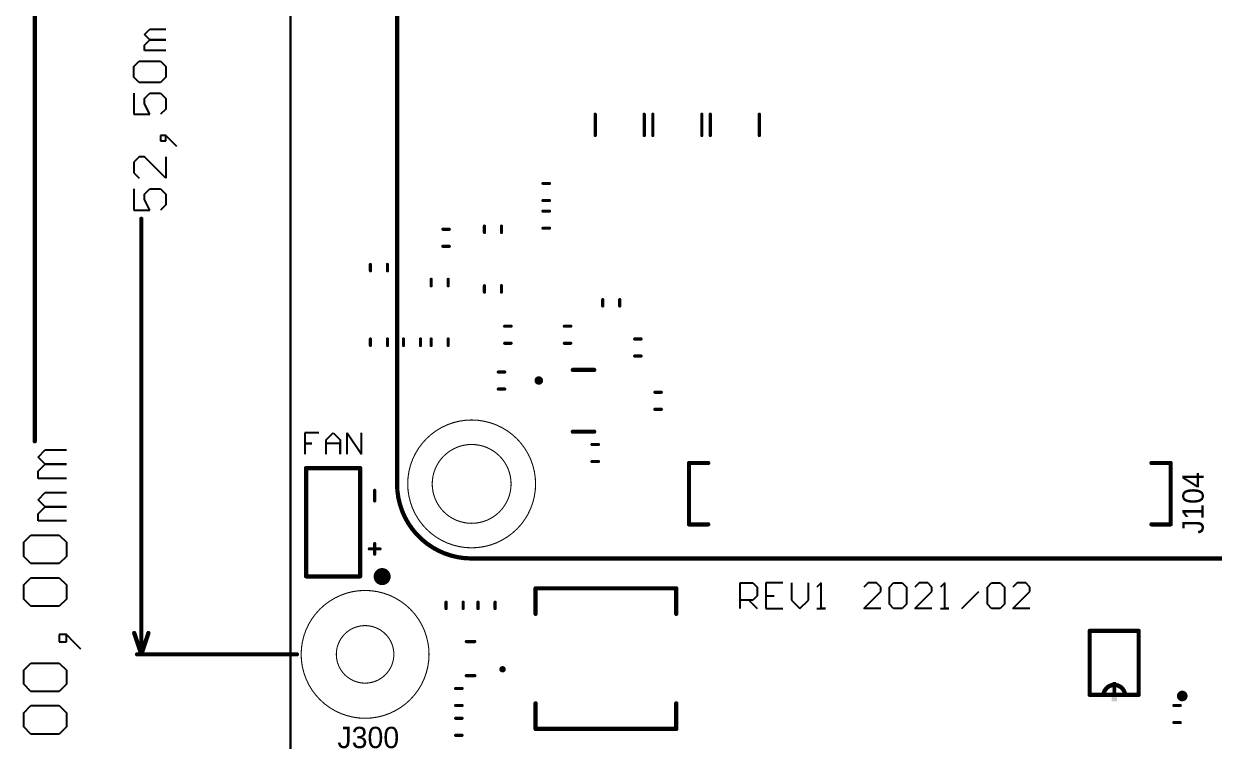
# Model space of a CAD drawing. Extents: x -13 to 144, y -25 to 122.
# Drawn here: x -12.5 to 43.3, y 43.4 to 77.1 of the extents above; entities that cross this region are included whole.
import ezdxf

# ---------------------------------------------------------------- set-up
doc = ezdxf.new("R2010")
doc.units = 0
doc.layers.get('0').update_dxf_attribs({"linetype": 'CONTINUOUS'})
for name, color, linetype in [('MECHANICAL1', 6, 'CONTINUOUS'), ('MECHANICAL10', 56, 'CONTINUOUS'), ('MECHANICAL15', 56, 'CONTINUOUS'), ('TOPOVERLAY', 2, 'CONTINUOUS')]:
    doc.layers.add(name, color=color, linetype=linetype)

# ---------------------------------------------------------------- blocks, each defined once
blk = doc.blocks.new('CON_HDR_P254_1X02_STR_4')
at = {"layer": 'TOPOVERLAY', "const_width": 0.2}
for points in [[(-2.54, 1.27), (-2.54, -1.27)], [(2.54, 1.27), (-2.54, 1.27)], [(2.54, 1.27), (2.54, -1.27)], [(-2.54, -1.27), (2.54, -1.27)]]:
    blk.add_lwpolyline(points, dxfattribs=at)
at = {"layer": 'TOPOVERLAY'}
for points, const_width in [([(-2.59, 1.27, 1), (-2.49, 1.27, 1)], 0.1), ([(-2.59, 1.27, 1), (-2.49, 1.27, 1)], 0.1), ([(2.49, 1.27, 1), (2.59, 1.27, 1)], 0.1), ([(2.49, 1.27, 1), (2.59, 1.27, 1)], 0.1), ([(-2.59, -1.27, 1), (-2.49, -1.27, 1)], 0.1), ([(-2.59, -1.27, 1), (-2.49, -1.27, 1)], 0.1), ([(2.49, -1.27, 1), (2.59, -1.27, 1)], 0.1), ([(2.49, -1.27, 1), (2.59, -1.27, 1)], 0.1), ([(-2.35, -2.3, 1), (-2.75, -2.3, 1)], 0.4), ([(-2.85, -2.3, 1), (-2.65, -2.3, 1)], 0.2), ([(-2.45, -2.3, 1), (-2.25, -2.3, 1)], 0.2)]:
    blk.add_lwpolyline(points, format="xyb", close=True, dxfattribs=dict(at, const_width=const_width))
blk = doc.blocks.new('MOD_RPI_CM4_P40_C150_A2_17')
at = {"layer": 'TOPOVERLAY', "const_width": 0.2}
for points in [[(-20, 24, -0.414214), (-16.5, 27.5)], [(16.5, 27.5, -0.414214), (20, 24)], [(-16.5, -27.5, -0.414214), (-20, -24)], [(20, -24, -0.414214), (16.5, -27.5)]]:
    blk.add_lwpolyline(points, format="xyb", dxfattribs=at)
for points in [[(16.5, 27.5), (-16.5, 27.5)], [(-20, 24), (-20, -24)], [(20, 24), (20, -24)], [(-18.4, 13.8), (-18.4, 12.9)], [(-18.4, 13.8), (-15.52, 13.8)], [(-15.52, 13.8), (-15.52, 12.9)], [(15.52, 13.8), (18.4, 13.8)], [(15.52, 13.8), (15.52, 12.9)], [(18.4, 13.8), (18.4, 12.9)], [(-18.4, -7.9), (-18.4, -8.8)], [(-15.52, -7.9), (-15.52, -8.8)], [(15.52, -7.9), (15.52, -8.8)], [(18.4, -7.9), (18.4, -8.8)], [(-18.4, -8.8), (-15.52, -8.8)], [(15.52, -8.8), (18.4, -8.8)], [(16.5, -27.5), (-16.5, -27.5)]]:
    blk.add_lwpolyline(points, dxfattribs=at)
at = {"layer": 'TOPOVERLAY'}
for points, const_width in [([(-16.55, 27.5, 1), (-16.45, 27.5, 1)], 0.1), ([(-16.55, 27.5, 1), (-16.45, 27.5, 1)], 0.1), ([(16.45, 27.5, 1), (16.55, 27.5, 1)], 0.1), ([(16.45, 27.5, 1), (16.55, 27.5, 1)], 0.1), ([(-20.05, 24, 1), (-19.95, 24, 1)], 0.1), ([(-20.05, 24, 1), (-19.95, 24, 1)], 0.1), ([(19.95, 24, 1), (20.05, 24, 1)], 0.1), ([(19.95, 24, 1), (20.05, 24, 1)], 0.1), ([(-18.45, 13.8, 1), (-18.35, 13.8, 1)], 0.1), ([(-18.45, 13.8, 1), (-18.35, 13.8, 1)], 0.1), ([(-15.57, 13.8, 1), (-15.47, 13.8, 1)], 0.1), ([(-15.57, 13.8, 1), (-15.47, 13.8, 1)], 0.1), ([(15.47, 13.8, 1), (15.57, 13.8, 1)], 0.1), ([(15.47, 13.8, 1), (15.57, 13.8, 1)], 0.1), ([(18.35, 13.8, 1), (18.45, 13.8, 1)], 0.1), ([(18.35, 13.8, 1), (18.45, 13.8, 1)], 0.1), ([(-18.45, 12.9, 1), (-18.35, 12.9, 1)], 0.1), ([(-15.57, 12.9, 1), (-15.47, 12.9, 1)], 0.1), ([(15.47, 12.9, 1), (15.57, 12.9, 1)], 0.1), ([(18.35, 12.9, 1), (18.45, 12.9, 1)], 0.1), ([(20.8, -7.3, 1), (20.5, -7.3, 1)], 0.3), ([(20.425, -7.3, 1), (20.575, -7.3, 1)], 0.15), ([(20.725, -7.3, 1), (20.875, -7.3, 1)], 0.15), ([(-18.45, -7.9, 1), (-18.35, -7.9, 1)], 0.1), ([(-15.57, -7.9, 1), (-15.47, -7.9, 1)], 0.1), ([(15.47, -7.9, 1), (15.57, -7.9, 1)], 0.1), ([(18.35, -7.9, 1), (18.45, -7.9, 1)], 0.1), ([(-18.45, -8.8, 1), (-18.35, -8.8, 1)], 0.1), ([(-18.45, -8.8, 1), (-18.35, -8.8, 1)], 0.1), ([(-15.57, -8.8, 1), (-15.47, -8.8, 1)], 0.1), ([(-15.57, -8.8, 1), (-15.47, -8.8, 1)], 0.1), ([(15.47, -8.8, 1), (15.57, -8.8, 1)], 0.1), ([(15.47, -8.8, 1), (15.57, -8.8, 1)], 0.1), ([(18.35, -8.8, 1), (18.45, -8.8, 1)], 0.1), ([(18.35, -8.8, 1), (18.45, -8.8, 1)], 0.1), ([(-20.05, -24, 1), (-19.95, -24, 1)], 0.1), ([(-20.05, -24, 1), (-19.95, -24, 1)], 0.1), ([(19.95, -24, 1), (20.05, -24, 1)], 0.1), ([(19.95, -24, 1), (20.05, -24, 1)], 0.1), ([(-16.55, -27.5, 1), (-16.45, -27.5, 1)], 0.1), ([(-16.55, -27.5, 1), (-16.45, -27.5, 1)], 0.1), ([(16.45, -27.5, 1), (16.55, -27.5, 1)], 0.1), ([(16.45, -27.5, 1), (16.55, -27.5, 1)], 0.1)]:
    blk.add_lwpolyline(points, format="xyb", close=True, dxfattribs=dict(at, const_width=const_width))
blk = doc.blocks.new('RES_YC124_R_57')
at = {"layer": 'TOPOVERLAY', "const_width": 0.15}
for points in [[(-1.15, 0.5), (-1.15, -0.5)], [(1.15, 0.5), (1.15, -0.5)]]:
    blk.add_lwpolyline(points, dxfattribs=at)
at = {"layer": 'TOPOVERLAY', "const_width": 0.075}
for points in [[(-1.188, 0.5, 1), (-1.112, 0.5, 1)], [(1.112, 0.5, 1), (1.188, 0.5, 1)], [(-1.188, -0.5, 1), (-1.112, -0.5, 1)], [(1.112, -0.5, 1), (1.188, -0.5, 1)]]:
    blk.add_lwpolyline(points, format="xyb", close=True, dxfattribs=at)
blk = doc.blocks.new('ICC_MSOP10_300X300H110_P50')
at = {"layer": 'TOPOVERLAY', "const_width": 0.2}
for points in [[(-1.5, 1.15), (-1.5, -1.15)], [(-1.5, 1.15), (1.5, 1.15)], [(1.5, 1.15), (1.5, -1.15)], [(-1.5, -1.15), (1.5, -1.15)]]:
    blk.add_lwpolyline(points, dxfattribs=at)
at = {"layer": 'TOPOVERLAY'}
for points, const_width in [([(-1.55, 1.15, 1), (-1.45, 1.15, 1)], 0.1), ([(-1.55, 1.15, 1), (-1.45, 1.15, 1)], 0.1), ([(1.45, 1.15, 1), (1.55, 1.15, 1)], 0.1), ([(1.45, 1.15, 1), (1.55, 1.15, 1)], 0.1), ([(-1.501, 0.494, 1), (-1.399, 0.494, 1)], 0.102), ([(-1.496, -0.504, 1), (-1.394, -0.504, 1)], 0.102), ([(-1.55, -1.15, 1), (-1.45, -1.15, 1)], 0.1), ([(-1.55, -1.15, 1), (-1.45, -1.15, 1)], 0.1), ([(1.45, -1.15, 1), (1.55, -1.15, 1)], 0.1), ([(1.45, -1.15, 1), (1.55, -1.15, 1)], 0.1), ([(-1.428, -3.193, 1), (-1.678, -3.193, 1)], 0.25), ([(-1.741, -3.193, 1), (-1.616, -3.193, 1)], 0.125), ([(-1.491, -3.193, 1), (-1.366, -3.193, 1)], 0.125)]:
    blk.add_lwpolyline(points, format="xyb", close=True, dxfattribs=dict(at, const_width=const_width))
at = {"layer": 'TOPOVERLAY', "const_width": 0.203}
blk.add_lwpolyline([(-1.45, 0.494, -0.828587), (-1.445, -0.504)], format="xyb", dxfattribs=at)
at = {"layer": 'TOPOVERLAY'}
for points in [[(-1.808, -0.138), (-0.912, -0.138), (-1.808, 0.122), (-0.912, 0.122)], [(-1.491, -0.081), (-0.901, -0.081), (-1.491, 0.071), (-0.901, 0.071)]]:
    blk.add_solid(points, dxfattribs=at)
blk = doc.blocks.new('PKG_SOT23_6_87')
at = {"layer": 'TOPOVERLAY', "const_width": 0.2}
for points in [[(-1.45, -0.5), (-1.45, 0.5)], [(1.45, -0.5), (1.45, 0.5)]]:
    blk.add_lwpolyline(points, dxfattribs=at)
at = {"layer": 'TOPOVERLAY'}
for points, const_width in [([(-1.5, 0.5, 1), (-1.4, 0.5, 1)], 0.1), ([(1.4, 0.5, 1), (1.5, 0.5, 1)], 0.1), ([(-1.5, -0.5, 1), (-1.4, -0.5, 1)], 0.1), ([(1.4, -0.5, 1), (1.5, -0.5, 1)], 0.1), ([(-0.85, -2.1, 1), (-1.05, -2.1, 1)], 0.2), ([(-1.1, -2.1, 1), (-1, -2.1, 1)], 0.1), ([(-0.9, -2.1, 1), (-0.8, -2.1, 1)], 0.1)]:
    blk.add_lwpolyline(points, format="xyb", close=True, dxfattribs=dict(at, const_width=const_width))
blk = doc.blocks.new('ICC_SOT_563_P50_R_88')
at = {"layer": 'TOPOVERLAY', "const_width": 0.15}
for points in [[(-0.8, 0.2), (-0.8, -0.2)], [(0.8, 0.2), (0.8, -0.2)]]:
    blk.add_lwpolyline(points, dxfattribs=at)
at = {"layer": 'TOPOVERLAY'}
for points, const_width in [([(-0.838, 0.2, 1), (-0.763, 0.2, 1)], 0.075), ([(0.763, 0.2, 1), (0.838, 0.2, 1)], 0.075), ([(-0.838, -0.2, 1), (-0.763, -0.2, 1)], 0.075), ([(0.763, -0.2, 1), (0.838, -0.2, 1)], 0.075), ([(-0.425, -1.5, 1), (-0.575, -1.5, 1)], 0.15), ([(-0.613, -1.5, 1), (-0.537, -1.5, 1)], 0.075), ([(-0.462, -1.5, 1), (-0.387, -1.5, 1)], 0.075)]:
    blk.add_lwpolyline(points, format="xyb", close=True, dxfattribs=dict(at, const_width=const_width))
blk = doc.blocks.new('RES_0603_R_142')
at = {"layer": 'TOPOVERLAY', "const_width": 0.15}
for points in [[(0.15, 0.4), (-0.15, 0.4)], [(0.15, -0.4), (-0.15, -0.4)]]:
    blk.add_lwpolyline(points, dxfattribs=at)
at = {"layer": 'TOPOVERLAY', "const_width": 0.075}
for points in [[(-0.188, 0.4, 1), (-0.112, 0.4, 1)], [(0.112, 0.4, 1), (0.188, 0.4, 1)], [(-0.188, -0.4, 1), (-0.112, -0.4, 1)], [(0.112, -0.4, 1), (0.188, -0.4, 1)]]:
    blk.add_lwpolyline(points, format="xyb", close=True, dxfattribs=at)
blk = doc.blocks.new('RES_YC124_R_143')
at = {"layer": 'TOPOVERLAY', "const_width": 0.15}
for points in [[(-1.15, 0.5), (-1.15, -0.5)], [(1.15, 0.5), (1.15, -0.5)]]:
    blk.add_lwpolyline(points, dxfattribs=at)
at = {"layer": 'TOPOVERLAY', "const_width": 0.075}
for points in [[(-1.188, 0.5, 1), (-1.112, 0.5, 1)], [(1.112, 0.5, 1), (1.188, 0.5, 1)], [(-1.188, -0.5, 1), (-1.112, -0.5, 1)], [(1.112, -0.5, 1), (1.188, -0.5, 1)]]:
    blk.add_lwpolyline(points, format="xyb", close=True, dxfattribs=at)
blk = doc.blocks.new('RES_YC124_R_145')
at = {"layer": 'TOPOVERLAY', "const_width": 0.15}
for points in [[(-1.15, 0.5), (-1.15, -0.5)], [(1.15, 0.5), (1.15, -0.5)]]:
    blk.add_lwpolyline(points, dxfattribs=at)
at = {"layer": 'TOPOVERLAY', "const_width": 0.075}
for points in [[(-1.188, 0.5, 1), (-1.112, 0.5, 1)], [(1.112, 0.5, 1), (1.188, 0.5, 1)], [(-1.188, -0.5, 1), (-1.112, -0.5, 1)], [(1.112, -0.5, 1), (1.188, -0.5, 1)]]:
    blk.add_lwpolyline(points, format="xyb", close=True, dxfattribs=at)
blk = doc.blocks.new('IND_WRT_7030_730X660H280_R')
at = {"layer": 'TOPOVERLAY', "const_width": 0.2}
for points in [[(-3.3, 3.3), (-3.3, 2.1)], [(-3.3, 3.3), (3.3, 3.3)], [(3.3, 3.3), (3.3, 2.1)], [(-3.3, -3.3), (-3.3, -2.1)], [(3.3, -3.3), (3.3, -2.1)], [(-3.3, -3.3), (3.3, -3.3)]]:
    blk.add_lwpolyline(points, dxfattribs=at)
at = {"layer": 'TOPOVERLAY', "const_width": 0.1}
for points in [[(-3.35, 3.3, 1), (-3.25, 3.3, 1)], [(-3.35, 3.3, 1), (-3.25, 3.3, 1)], [(3.25, 3.3, 1), (3.35, 3.3, 1)], [(3.25, 3.3, 1), (3.35, 3.3, 1)], [(-3.35, 2.1, 1), (-3.25, 2.1, 1)], [(3.25, 2.1, 1), (3.35, 2.1, 1)], [(-3.35, -2.1, 1), (-3.25, -2.1, 1)], [(3.25, -2.1, 1), (3.35, -2.1, 1)], [(-3.35, -3.3, 1), (-3.25, -3.3, 1)], [(-3.35, -3.3, 1), (-3.25, -3.3, 1)], [(3.25, -3.3, 1), (3.35, -3.3, 1)], [(3.25, -3.3, 1), (3.35, -3.3, 1)]]:
    blk.add_lwpolyline(points, format="xyb", close=True, dxfattribs=at)
blk = doc.blocks.new('CAP_0603_R_169')
at = {"layer": 'TOPOVERLAY', "const_width": 0.15}
for points in [[(-0.15, 0.4), (0.15, 0.4)], [(-0.15, -0.4), (0.15, -0.4)]]:
    blk.add_lwpolyline(points, dxfattribs=at)
at = {"layer": 'TOPOVERLAY', "const_width": 0.075}
for points in [[(-0.188, 0.4, 1), (-0.112, 0.4, 1)], [(0.112, 0.4, 1), (0.188, 0.4, 1)], [(-0.188, -0.4, 1), (-0.112, -0.4, 1)], [(0.112, -0.4, 1), (0.188, -0.4, 1)]]:
    blk.add_lwpolyline(points, format="xyb", close=True, dxfattribs=at)
blk = doc.blocks.new('CAP_0603_R_170')
at = {"layer": 'TOPOVERLAY', "const_width": 0.15}
for points in [[(0.15, 0.4), (-0.15, 0.4)], [(0.15, -0.4), (-0.15, -0.4)]]:
    blk.add_lwpolyline(points, dxfattribs=at)
at = {"layer": 'TOPOVERLAY', "const_width": 0.075}
for points in [[(-0.188, 0.4, 1), (-0.112, 0.4, 1)], [(0.112, 0.4, 1), (0.188, 0.4, 1)], [(-0.188, -0.4, 1), (-0.112, -0.4, 1)], [(0.112, -0.4, 1), (0.188, -0.4, 1)]]:
    blk.add_lwpolyline(points, format="xyb", close=True, dxfattribs=at)
blk = doc.blocks.new('CAP_0603_R_181')
at = {"layer": 'TOPOVERLAY', "const_width": 0.15}
for points in [[(-0.15, 0.4), (0.15, 0.4)], [(-0.15, -0.4), (0.15, -0.4)]]:
    blk.add_lwpolyline(points, dxfattribs=at)
at = {"layer": 'TOPOVERLAY', "const_width": 0.075}
for points in [[(-0.187, 0.4, 1), (-0.112, 0.4, 1)], [(0.112, 0.4, 1), (0.188, 0.4, 1)], [(-0.187, -0.4, 1), (-0.112, -0.4, 1)], [(0.112, -0.4, 1), (0.188, -0.4, 1)]]:
    blk.add_lwpolyline(points, format="xyb", close=True, dxfattribs=at)
blk = doc.blocks.new('CAP_0603_R_182')
at = {"layer": 'TOPOVERLAY', "const_width": 0.15}
for points in [[(0.15, 0.4), (-0.15, 0.4)], [(0.15, -0.4), (-0.15, -0.4)]]:
    blk.add_lwpolyline(points, dxfattribs=at)
at = {"layer": 'TOPOVERLAY', "const_width": 0.075}
for points in [[(-0.188, 0.4, 1), (-0.112, 0.4, 1)], [(0.112, 0.4, 1), (0.187, 0.4, 1)], [(-0.188, -0.4, 1), (-0.112, -0.4, 1)], [(0.112, -0.4, 1), (0.187, -0.4, 1)]]:
    blk.add_lwpolyline(points, format="xyb", close=True, dxfattribs=at)
blk = doc.blocks.new('CAP_0603_R_185')
at = {"layer": 'TOPOVERLAY', "const_width": 0.15}
for points in [[(0.15, 0.4), (-0.15, 0.4)], [(0.15, -0.4), (-0.15, -0.4)]]:
    blk.add_lwpolyline(points, dxfattribs=at)
at = {"layer": 'TOPOVERLAY', "const_width": 0.075}
for points in [[(-0.187, 0.4, 1), (-0.112, 0.4, 1)], [(0.112, 0.4, 1), (0.187, 0.4, 1)], [(-0.187, -0.4, 1), (-0.112, -0.4, 1)], [(0.112, -0.4, 1), (0.187, -0.4, 1)]]:
    blk.add_lwpolyline(points, format="xyb", close=True, dxfattribs=at)
blk = doc.blocks.new('CAP_0603_R_186')
at = {"layer": 'TOPOVERLAY', "const_width": 0.15}
for points in [[(0.15, 0.4), (-0.15, 0.4)], [(0.15, -0.4), (-0.15, -0.4)]]:
    blk.add_lwpolyline(points, dxfattribs=at)
at = {"layer": 'TOPOVERLAY', "const_width": 0.075}
for points in [[(-0.187, 0.4, 1), (-0.112, 0.4, 1)], [(0.112, 0.4, 1), (0.188, 0.4, 1)], [(-0.187, -0.4, 1), (-0.112, -0.4, 1)], [(0.112, -0.4, 1), (0.188, -0.4, 1)]]:
    blk.add_lwpolyline(points, format="xyb", close=True, dxfattribs=at)
blk = doc.blocks.new('RES_0603_R_215')
at = {"layer": 'TOPOVERLAY', "const_width": 0.15}
for points in [[(0.15, 0.4), (-0.15, 0.4)], [(0.15, -0.4), (-0.15, -0.4)]]:
    blk.add_lwpolyline(points, dxfattribs=at)
at = {"layer": 'TOPOVERLAY', "const_width": 0.075}
for points in [[(-0.188, 0.4, 1), (-0.112, 0.4, 1)], [(0.112, 0.4, 1), (0.188, 0.4, 1)], [(-0.188, -0.4, 1), (-0.112, -0.4, 1)], [(0.112, -0.4, 1), (0.188, -0.4, 1)]]:
    blk.add_lwpolyline(points, format="xyb", close=True, dxfattribs=at)
blk = doc.blocks.new('RES_0603_R_216')
at = {"layer": 'TOPOVERLAY', "const_width": 0.15}
for points in [[(-0.15, 0.4), (0.15, 0.4)], [(-0.15, -0.4), (0.15, -0.4)]]:
    blk.add_lwpolyline(points, dxfattribs=at)
at = {"layer": 'TOPOVERLAY', "const_width": 0.075}
for points in [[(-0.188, 0.4, 1), (-0.112, 0.4, 1)], [(0.112, 0.4, 1), (0.188, 0.4, 1)], [(-0.188, -0.4, 1), (-0.112, -0.4, 1)], [(0.112, -0.4, 1), (0.188, -0.4, 1)]]:
    blk.add_lwpolyline(points, format="xyb", close=True, dxfattribs=at)
blk = doc.blocks.new('RES_0603_R_218')
at = {"layer": 'TOPOVERLAY', "const_width": 0.15}
for points in [[(0.15, 0.4), (-0.15, 0.4)], [(0.15, -0.4), (-0.15, -0.4)]]:
    blk.add_lwpolyline(points, dxfattribs=at)
at = {"layer": 'TOPOVERLAY', "const_width": 0.075}
for points in [[(-0.188, 0.4, 1), (-0.112, 0.4, 1)], [(0.112, 0.4, 1), (0.188, 0.4, 1)], [(-0.188, -0.4, 1), (-0.112, -0.4, 1)], [(0.112, -0.4, 1), (0.188, -0.4, 1)]]:
    blk.add_lwpolyline(points, format="xyb", close=True, dxfattribs=at)
blk = doc.blocks.new('RES_0603_R_219')
at = {"layer": 'TOPOVERLAY', "const_width": 0.15}
for points in [[(-0.15, 0.4), (0.15, 0.4)], [(-0.15, -0.4), (0.15, -0.4)]]:
    blk.add_lwpolyline(points, dxfattribs=at)
at = {"layer": 'TOPOVERLAY', "const_width": 0.075}
for points in [[(-0.188, 0.4, 1), (-0.112, 0.4, 1)], [(0.112, 0.4, 1), (0.188, 0.4, 1)], [(-0.188, -0.4, 1), (-0.112, -0.4, 1)], [(0.112, -0.4, 1), (0.188, -0.4, 1)]]:
    blk.add_lwpolyline(points, format="xyb", close=True, dxfattribs=at)
blk = doc.blocks.new('RES_0603_R_223')
at = {"layer": 'TOPOVERLAY', "const_width": 0.15}
for points in [[(-0.15, 0.4), (0.15, 0.4)], [(-0.15, -0.4), (0.15, -0.4)]]:
    blk.add_lwpolyline(points, dxfattribs=at)
at = {"layer": 'TOPOVERLAY', "const_width": 0.075}
for points in [[(-0.188, 0.4, 1), (-0.112, 0.4, 1)], [(0.112, 0.4, 1), (0.187, 0.4, 1)], [(-0.188, -0.4, 1), (-0.112, -0.4, 1)], [(0.112, -0.4, 1), (0.187, -0.4, 1)]]:
    blk.add_lwpolyline(points, format="xyb", close=True, dxfattribs=at)
blk = doc.blocks.new('CAP_0603_R_229')
at = {"layer": 'TOPOVERLAY', "const_width": 0.15}
for points in [[(-0.15, 0.4), (0.15, 0.4)], [(-0.15, -0.4), (0.15, -0.4)]]:
    blk.add_lwpolyline(points, dxfattribs=at)
at = {"layer": 'TOPOVERLAY', "const_width": 0.075}
for points in [[(-0.188, 0.4, 1), (-0.112, 0.4, 1)], [(0.112, 0.4, 1), (0.187, 0.4, 1)], [(-0.188, -0.4, 1), (-0.112, -0.4, 1)], [(0.112, -0.4, 1), (0.187, -0.4, 1)]]:
    blk.add_lwpolyline(points, format="xyb", close=True, dxfattribs=at)
blk = doc.blocks.new('CAP_0603_R_230')
at = {"layer": 'TOPOVERLAY', "const_width": 0.15}
for points in [[(0.15, 0.4), (-0.15, 0.4)], [(0.15, -0.4), (-0.15, -0.4)]]:
    blk.add_lwpolyline(points, dxfattribs=at)
at = {"layer": 'TOPOVERLAY', "const_width": 0.075}
for points in [[(-0.188, 0.4, 1), (-0.112, 0.4, 1)], [(0.112, 0.4, 1), (0.187, 0.4, 1)], [(-0.188, -0.4, 1), (-0.112, -0.4, 1)], [(0.112, -0.4, 1), (0.187, -0.4, 1)]]:
    blk.add_lwpolyline(points, format="xyb", close=True, dxfattribs=at)
blk = doc.blocks.new('CAP_0603_R_231')
at = {"layer": 'TOPOVERLAY', "const_width": 0.15}
for points in [[(0.15, 0.4), (-0.15, 0.4)], [(-0.15, -0.4), (0.15, -0.4)]]:
    blk.add_lwpolyline(points, dxfattribs=at)
at = {"layer": 'TOPOVERLAY', "const_width": 0.075}
for points in [[(-0.188, 0.4, 1), (-0.112, 0.4, 1)], [(0.112, 0.4, 1), (0.188, 0.4, 1)], [(-0.188, -0.4, 1), (-0.112, -0.4, 1)], [(0.112, -0.4, 1), (0.188, -0.4, 1)]]:
    blk.add_lwpolyline(points, format="xyb", close=True, dxfattribs=at)
blk = doc.blocks.new('CAP_0603_R_232')
at = {"layer": 'TOPOVERLAY', "const_width": 0.15}
for points in [[(0.15, 0.4), (-0.15, 0.4)], [(0.15, -0.4), (-0.15, -0.4)]]:
    blk.add_lwpolyline(points, dxfattribs=at)
at = {"layer": 'TOPOVERLAY', "const_width": 0.075}
for points in [[(-0.188, 0.4, 1), (-0.112, 0.4, 1)], [(0.112, 0.4, 1), (0.188, 0.4, 1)], [(-0.188, -0.4, 1), (-0.112, -0.4, 1)], [(0.112, -0.4, 1), (0.188, -0.4, 1)]]:
    blk.add_lwpolyline(points, format="xyb", close=True, dxfattribs=at)
blk = doc.blocks.new('CAP_0603_R_233')
at = {"layer": 'TOPOVERLAY', "const_width": 0.15}
for points in [[(0.15, 0.4), (-0.15, 0.4)], [(0.15, -0.4), (-0.15, -0.4)]]:
    blk.add_lwpolyline(points, dxfattribs=at)
at = {"layer": 'TOPOVERLAY', "const_width": 0.075}
for points in [[(-0.187, 0.4, 1), (-0.112, 0.4, 1)], [(0.112, 0.4, 1), (0.188, 0.4, 1)], [(-0.187, -0.4, 1), (-0.112, -0.4, 1)], [(0.112, -0.4, 1), (0.188, -0.4, 1)]]:
    blk.add_lwpolyline(points, format="xyb", close=True, dxfattribs=at)
blk = doc.blocks.new('CAP_0603_R_234')
at = {"layer": 'TOPOVERLAY', "const_width": 0.15}
for points in [[(0.15, 0.4), (-0.15, 0.4)], [(0.15, -0.4), (-0.15, -0.4)]]:
    blk.add_lwpolyline(points, dxfattribs=at)
at = {"layer": 'TOPOVERLAY', "const_width": 0.075}
for points in [[(-0.188, 0.4, 1), (-0.112, 0.4, 1)], [(0.112, 0.4, 1), (0.188, 0.4, 1)], [(-0.188, -0.4, 1), (-0.112, -0.4, 1)], [(0.112, -0.4, 1), (0.188, -0.4, 1)]]:
    blk.add_lwpolyline(points, format="xyb", close=True, dxfattribs=at)
blk = doc.blocks.new('CAP_0603_R_235')
at = {"layer": 'TOPOVERLAY', "const_width": 0.15}
for points in [[(-0.15, 0.4), (0.15, 0.4)], [(-0.15, -0.4), (0.15, -0.4)]]:
    blk.add_lwpolyline(points, dxfattribs=at)
at = {"layer": 'TOPOVERLAY', "const_width": 0.075}
for points in [[(-0.188, 0.4, 1), (-0.112, 0.4, 1)], [(0.112, 0.4, 1), (0.188, 0.4, 1)], [(-0.188, -0.4, 1), (-0.112, -0.4, 1)], [(0.112, -0.4, 1), (0.188, -0.4, 1)]]:
    blk.add_lwpolyline(points, format="xyb", close=True, dxfattribs=at)
blk = doc.blocks.new('CAP_0603_R_237')
at = {"layer": 'TOPOVERLAY', "const_width": 0.15}
for points in [[(0.15, 0.4), (-0.15, 0.4)], [(0.15, -0.4), (-0.15, -0.4)]]:
    blk.add_lwpolyline(points, dxfattribs=at)
at = {"layer": 'TOPOVERLAY', "const_width": 0.075}
for points in [[(-0.188, 0.4, 1), (-0.112, 0.4, 1)], [(0.112, 0.4, 1), (0.188, 0.4, 1)], [(-0.188, -0.4, 1), (-0.112, -0.4, 1)], [(0.112, -0.4, 1), (0.188, -0.4, 1)]]:
    blk.add_lwpolyline(points, format="xyb", close=True, dxfattribs=at)
blk = doc.blocks.new('CAP_0603_R_238')
at = {"layer": 'TOPOVERLAY', "const_width": 0.15}
for points in [[(0.15, 0.4), (-0.15, 0.4)], [(0.15, -0.4), (-0.15, -0.4)]]:
    blk.add_lwpolyline(points, dxfattribs=at)
at = {"layer": 'TOPOVERLAY', "const_width": 0.075}
for points in [[(-0.188, 0.4, 1), (-0.112, 0.4, 1)], [(0.112, 0.4, 1), (0.188, 0.4, 1)], [(-0.188, -0.4, 1), (-0.112, -0.4, 1)], [(0.112, -0.4, 1), (0.188, -0.4, 1)]]:
    blk.add_lwpolyline(points, format="xyb", close=True, dxfattribs=at)
blk = doc.blocks.new('CAP_0603_R_251')
at = {"layer": 'TOPOVERLAY', "const_width": 0.15}
for points in [[(0.15, 0.4), (-0.15, 0.4)], [(0.15, -0.4), (-0.15, -0.4)]]:
    blk.add_lwpolyline(points, dxfattribs=at)
at = {"layer": 'TOPOVERLAY', "const_width": 0.075}
for points in [[(-0.188, 0.4, 1), (-0.112, 0.4, 1)], [(0.112, 0.4, 1), (0.187, 0.4, 1)], [(-0.188, -0.4, 1), (-0.112, -0.4, 1)], [(0.112, -0.4, 1), (0.187, -0.4, 1)]]:
    blk.add_lwpolyline(points, format="xyb", close=True, dxfattribs=at)

msp = doc.modelspace()

# ---------------------------------------------------------------- linework, layer by layer
at = {"layer": 'MECHANICAL1', "const_width": 0.1}
msp.add_lwpolyline([(0, 97), (0, 3)], dxfattribs=at)
at = {"layer": 'MECHANICAL10'}
for p, q in [((-11.848, 56.758), (-11.514, 57.091)), ((-11.514, 57.091), (-10.515, 57.091)), ((-11.514, 56.425), (-11.848, 56.758)), ((-11.848, 56.091), (-11.514, 56.425)), ((-11.514, 56.425), (-10.515, 56.425)), ((-10.515, 56.425), (-11.514, 56.425)), ((-11.848, 55.758), (-11.848, 56.091)), ((-10.515, 55.758), (-11.848, 55.758)), ((-11.848, 54.759), (-11.514, 55.092)), ((-11.514, 54.425), (-11.848, 54.759)), ((-11.514, 55.092), (-10.515, 55.092)), ((-11.848, 54.092), (-11.514, 54.425)), ((-11.514, 54.425), (-10.515, 54.425)), ((-10.515, 54.425), (-11.514, 54.425)), ((-11.848, 53.759), (-11.848, 54.092)), ((-10.515, 53.759), (-11.848, 53.759)), ((-12.514, 52.759), (-12.181, 53.092)), ((-12.181, 53.092), (-10.848, 53.092)), ((-10.848, 53.092), (-10.515, 52.759)), ((-12.514, 52.093), (-12.514, 52.759)), ((-10.515, 52.759), (-10.515, 52.093)), ((-12.181, 51.76), (-12.514, 52.093)), ((-10.515, 52.093), (-10.848, 51.76)), ((-10.848, 51.76), (-12.181, 51.76)), ((-12.514, 50.76), (-12.181, 51.093)), ((-12.181, 51.093), (-10.848, 51.093)), ((-10.848, 51.093), (-10.515, 50.76)), ((-12.514, 50.093), (-12.514, 50.76)), ((-10.515, 50.76), (-10.515, 50.093)), ((-12.181, 49.76), (-12.514, 50.093)), ((-10.848, 49.76), (-12.181, 49.76)), ((-10.515, 50.093), (-10.848, 49.76)), ((-10.515, 48.427), (-10.848, 48.427)), ((-10.848, 48.427), (-10.848, 48.094)), ((-10.848, 48.094), (-10.515, 48.094)), ((-10.181, 48.094), (-10.515, 48.427)), ((-10.515, 48.094), (-10.515, 48.427)), ((-10.515, 48.427), (-10.181, 48.094)), ((-10.181, 48.094), (-9.848, 47.761)), ((-12.514, 46.761), (-12.181, 47.094)), ((-12.181, 47.094), (-10.848, 47.094)), ((-10.848, 47.094), (-10.515, 46.761)), ((-12.514, 46.095), (-12.514, 46.761)), ((-10.515, 46.761), (-10.515, 46.095)), ((-12.181, 45.761), (-12.514, 46.095)), ((-10.515, 46.095), (-10.848, 45.761)), ((-10.848, 45.761), (-12.181, 45.761)), ((-12.514, 44.762), (-12.181, 45.095)), ((-12.514, 44.095), (-12.514, 44.762)), ((-12.181, 45.095), (-10.848, 45.095)), ((-10.848, 45.095), (-10.515, 44.762)), ((-10.515, 44.762), (-10.515, 44.095)), ((-12.181, 43.762), (-12.514, 44.095)), ((-10.848, 43.762), (-12.181, 43.762)), ((-10.515, 44.095), (-10.848, 43.762))]:
    msp.add_line(p, q, dxfattribs=at)
at = {"layer": 'MECHANICAL10', "const_width": 0.2}
msp.add_lwpolyline([(-12, 57.498), (-12, 100)], dxfattribs=at)
at = {"layer": 'MECHANICAL10', "const_width": 0.1}
msp.add_lwpolyline([(-12.05, 57.498, 1), (-11.95, 57.498, 1)], format="xyb", close=True, dxfattribs=at)
at = {"layer": 'MECHANICAL15'}
for p, q in [((-6.848, 76.593), (-6.598, 76.842)), ((-6.598, 76.343), (-6.848, 76.593)), ((-6.598, 76.842), (-5.848, 76.842)), ((-6.848, 76.093), (-6.598, 76.343)), ((-6.848, 75.843), (-6.848, 76.093)), ((-6.598, 76.343), (-5.848, 76.343)), ((-5.848, 76.343), (-6.598, 76.343)), ((-5.848, 75.843), (-6.848, 75.843)), ((-7.347, 75.093), (-7.098, 75.343)), ((-7.347, 74.593), (-7.347, 75.093)), ((-7.098, 75.343), (-6.098, 75.343)), ((-6.098, 75.343), (-5.848, 75.093)), ((-5.848, 75.093), (-5.848, 74.593)), ((-7.098, 74.343), (-7.347, 74.593)), ((-6.098, 74.343), (-7.098, 74.343)), ((-5.848, 74.593), (-6.098, 74.343)), ((-7.347, 73.843), (-7.347, 72.844)), ((-6.848, 73.594), (-6.598, 73.843)), ((-6.598, 73.843), (-6.098, 73.843)), ((-6.098, 73.843), (-5.848, 73.594)), ((-6.848, 73.344), (-6.848, 73.594)), ((-6.598, 72.844), (-6.848, 73.344)), ((-5.848, 73.594), (-5.848, 73.094)), ((-7.347, 72.844), (-6.598, 72.844)), ((-5.848, 73.094), (-6.098, 72.844)), ((-5.848, 71.844), (-6.098, 71.844)), ((-6.098, 71.844), (-6.098, 71.594)), ((-6.098, 71.594), (-5.848, 71.594)), ((-5.598, 71.594), (-5.848, 71.844)), ((-5.848, 71.594), (-5.848, 71.844)), ((-5.848, 71.844), (-5.598, 71.594)), ((-5.598, 71.594), (-5.348, 71.344)), ((-7.098, 70.844), (-7.347, 70.594)), ((-7.347, 70.594), (-7.347, 70.095)), ((-6.848, 70.844), (-7.098, 70.844)), ((-5.848, 69.845), (-6.848, 70.844)), ((-5.848, 70.844), (-5.848, 69.845)), ((-7.347, 70.095), (-7.098, 69.845)), ((-7.347, 69.345), (-7.347, 68.345)), ((-6.848, 69.095), (-6.598, 69.345)), ((-6.598, 69.345), (-6.098, 69.345)), ((-6.098, 69.345), (-5.848, 69.095)), ((-6.848, 68.845), (-6.848, 69.095)), ((-6.598, 68.345), (-6.848, 68.845)), ((-5.848, 69.095), (-5.848, 68.595)), ((-7.347, 68.345), (-6.598, 68.345)), ((-5.848, 68.595), (-6.098, 68.345))]:
    msp.add_line(p, q, dxfattribs=at)
at = {"layer": 'MECHANICAL15', "const_width": 0.2}
for points in [[(-7, 47.5), (-7, 67.939)], [(-7.333, 48.5), (-7, 47.5)], [(-7, 47.5), (-6.667, 48.5)], [(-7.2, 47.5), (0.3, 47.5)]]:
    msp.add_lwpolyline(points, dxfattribs=at)
at = {"layer": 'MECHANICAL15'}
for points, const_width in [([(-7.05, 67.939, 1), (-6.95, 67.939, 1)], 0.1), ([(11.5, 55.5, 1), (5.5, 55.5, 1)], 0.05), ([(10.35, 55.5, 1), (6.65, 55.5, 1)], 0.05), ([(5.488, 55.5, 1), (5.513, 55.5, 1)], 0.025), ([(6.638, 55.5, 1), (6.663, 55.5, 1)], 0.025), ([(10.338, 55.5, 1), (10.362, 55.5, 1)], 0.025), ([(11.488, 55.5, 1), (11.512, 55.5, 1)], 0.025), ([(6.5, 47.5, 1), (0.5, 47.5, 1)], 0.05), ([(-7.383, 48.5, 1), (-7.283, 48.5, 1)], 0.1), ([(-6.717, 48.5, 1), (-6.617, 48.5, 1)], 0.1), ([(4.85, 47.5, 1), (2.15, 47.5, 1)], 0.05), ([(-7.25, 47.5, 1), (-7.15, 47.5, 1)], 0.1), ([(-7.05, 47.5, 1), (-6.95, 47.5, 1)], 0.1), ([(-7.05, 47.5, 1), (-6.95, 47.5, 1)], 0.1), ([(-7.05, 47.5, 1), (-6.95, 47.5, 1)], 0.1), ([(0.25, 47.5, 1), (0.35, 47.5, 1)], 0.1), ([(0.488, 47.5, 1), (0.513, 47.5, 1)], 0.025), ([(2.138, 47.5, 1), (2.163, 47.5, 1)], 0.025), ([(4.838, 47.5, 1), (4.862, 47.5, 1)], 0.025), ([(6.488, 47.5, 1), (6.512, 47.5, 1)], 0.025)]:
    msp.add_lwpolyline(points, format="xyb", close=True, dxfattribs=dict(at, const_width=const_width))
at = {"layer": 'TOPOVERLAY'}
for p, q in [((1.334, 57.9), (0.667, 57.9)), ((0.667, 57.9), (0.667, 57.4)), ((1.667, 57.567), (2, 57.9)), ((1.667, 56.9), (1.667, 57.567)), ((2, 57.9), (2.333, 57.567)), ((2.333, 57.567), (2.333, 56.9)), ((2.666, 56.9), (2.666, 57.9)), ((2.666, 57.9), (3.333, 56.9)), ((3.333, 56.9), (3.333, 57.9)), ((0.667, 57.4), (1, 57.4)), ((1, 57.4), (0.667, 57.4)), ((0.667, 57.4), (0.667, 56.9)), ((2.333, 57.4), (1.667, 57.4)), ((2.333, 56.9), (2.333, 57.4)), ((21.102, 49.65), (21.102, 50.85)), ((21.102, 50.85), (21.702, 50.85)), ((21.702, 50.85), (21.902, 50.65)), ((23.102, 50.85), (22.302, 50.85)), ((22.302, 50.85), (22.302, 49.65)), ((23.501, 50.85), (23.501, 50.05)), ((24.301, 50.05), (24.301, 50.85)), ((24.901, 50.85), (24.701, 50.65)), ((24.901, 49.65), (24.901, 50.85)), ((27.1, 50.85), (26.9, 50.65)), ((27.5, 50.85), (27.1, 50.85)), ((27.7, 50.65), (27.5, 50.85)), ((28.1, 50.65), (28.3, 50.85)), ((28.3, 50.85), (28.7, 50.85)), ((28.7, 50.85), (28.9, 50.65)), ((29.499, 50.85), (29.3, 50.65)), ((29.899, 50.85), (29.499, 50.85)), ((30.099, 50.65), (29.899, 50.85)), ((30.699, 50.85), (30.499, 50.65)), ((30.699, 49.65), (30.699, 50.85)), ((32.698, 50.65), (32.898, 50.85)), ((32.898, 50.85), (33.298, 50.85)), ((33.298, 50.85), (33.498, 50.65)), ((34.098, 50.85), (33.898, 50.65)), ((34.498, 50.85), (34.098, 50.85)), ((34.698, 50.65), (34.498, 50.85)), ((21.902, 50.65), (21.902, 50.25)), ((26.9, 49.65), (27.7, 50.45)), ((27.7, 50.45), (27.7, 50.65)), ((28.1, 49.85), (28.1, 50.65)), ((28.9, 50.65), (28.9, 49.85)), ((29.3, 49.65), (30.099, 50.45)), ((30.099, 50.45), (30.099, 50.65)), ((31.499, 49.65), (32.299, 50.45)), ((32.698, 49.85), (32.698, 50.65)), ((33.498, 50.65), (33.498, 49.85)), ((33.898, 49.65), (34.698, 50.45)), ((34.698, 50.45), (34.698, 50.65)), ((21.702, 50.05), (21.102, 50.05)), ((21.502, 50.05), (21.902, 49.65)), ((21.902, 50.25), (21.702, 50.05)), ((22.302, 50.25), (22.702, 50.25)), ((23.501, 50.05), (23.901, 49.65)), ((23.901, 49.65), (24.301, 50.05)), ((28.3, 49.65), (28.1, 49.85)), ((28.9, 49.85), (28.7, 49.65)), ((32.898, 49.65), (32.698, 49.85)), ((33.498, 49.85), (33.298, 49.65)), ((22.302, 49.65), (23.102, 49.65)), ((24.701, 49.65), (25.101, 49.65)), ((25.101, 49.65), (24.901, 49.65)), ((27.7, 49.65), (26.9, 49.65)), ((28.7, 49.65), (28.3, 49.65)), ((30.099, 49.65), (29.3, 49.65)), ((30.499, 49.65), (30.899, 49.65)), ((30.899, 49.65), (30.699, 49.65)), ((33.298, 49.65), (32.898, 49.65)), ((34.698, 49.65), (33.898, 49.65))]:
    msp.add_line(p, q, dxfattribs=at)
at = {"layer": 'TOPOVERLAY', "const_width": 0.15}
for points in [[(3.95, 54.7), (3.95, 55.2)], [(3.7, 52.45), (4.2, 52.45)], [(3.95, 52.2), (3.95, 52.7)]]:
    msp.add_lwpolyline(points, dxfattribs=at)
at = {"layer": 'TOPOVERLAY', "const_width": 0.075}
for points in [[(3.912, 55.2, 1), (3.988, 55.2, 1)], [(3.912, 54.7, 1), (3.988, 54.7, 1)], [(3.662, 52.45, 1), (3.738, 52.45, 1)], [(3.912, 52.7, 1), (3.988, 52.7, 1)], [(4.162, 52.45, 1), (4.237, 52.45, 1)], [(3.912, 52.2, 1), (3.988, 52.2, 1)]]:
    msp.add_lwpolyline(points, format="xyb", close=True, dxfattribs=at)

# ---------------------------------------------------------------- block references
for name, p, rotation in [('MOD_RPI_CM4_P40_C150_A2_17', (32.5, 72), 90), ('RES_YC124_R_145', (15.45, 72.35), 180), ('RES_YC124_R_57', (18.15, 72.35), 180), ('RES_YC124_R_143', (20.85, 72.35), 180), ('CAP_0603_R_170', (12, 69.2), 180), ('CAP_0603_R_238', (12, 67.9), 180), ('CAP_0603_R_233', (9.5, 67.45), 270), ('CAP_0603_R_235', (7.3, 67.05), 360), ('RES_0603_R_216', (4.15, 65.65), 90), ('CAP_0603_R_232', (7, 64.95), 270), ('CAP_0603_R_237', (9.5, 64.65), 270), ('CAP_0603_R_229', (15.05, 64), 90), ('CAP_0603_R_230', (10.2, 62.5), 180), ('CAP_0603_R_234', (13, 62.5), 180), ('RES_0603_R_223', (4.15, 62.15), 90), ('CAP_0603_R_169', (5.7, 62.15), 90), ('CAP_0603_R_231', (7, 62.15), 90), ('CAP_0603_R_182', (16.3, 61.9), 180), ('PKG_SOT23_6_87', (13.75, 59.4), 270), ('CAP_0603_R_181', (9.9, 60.35), 360), ('RES_0603_R_215', (17.25, 59.4), 180), ('RES_0603_R_142', (14.3, 56.95), 180), ('CON_HDR_P254_1X02_STR_4', (2, 53.7), 90), ('IND_WRT_7030_730X660H280_R', (14.8, 47.3), 360), ('CAP_0603_R_185', (7.7, 49.8), 270), ('CAP_0603_R_186', (9.2, 49.8), 270), ('ICC_MSOP10_300X300H110_P50', (38.65, 47.1), 90), ('ICC_SOT_563_P50_R_88', (8.45, 47.3), 90), ('RES_0603_R_218', (7.9, 45.5), 180), ('CAP_0603_R_251', (41.6, 44.7), 180), ('RES_0603_R_219', (7.9, 44.1), 360)]:
    msp.add_blockref(name, p, dxfattribs=dict(rotation=rotation))

# ---------------------------------------------------------------- texts
at = {"layer": 'TOPOVERLAY'}
msp.add_text('J104', height=1, rotation=90, dxfattribs=at).set_placement((42.85, 53.15))
msp.add_text('J300', height=1, dxfattribs=at).set_placement((2.2, 43.1))

doc.saveas('drawing.dxf')
